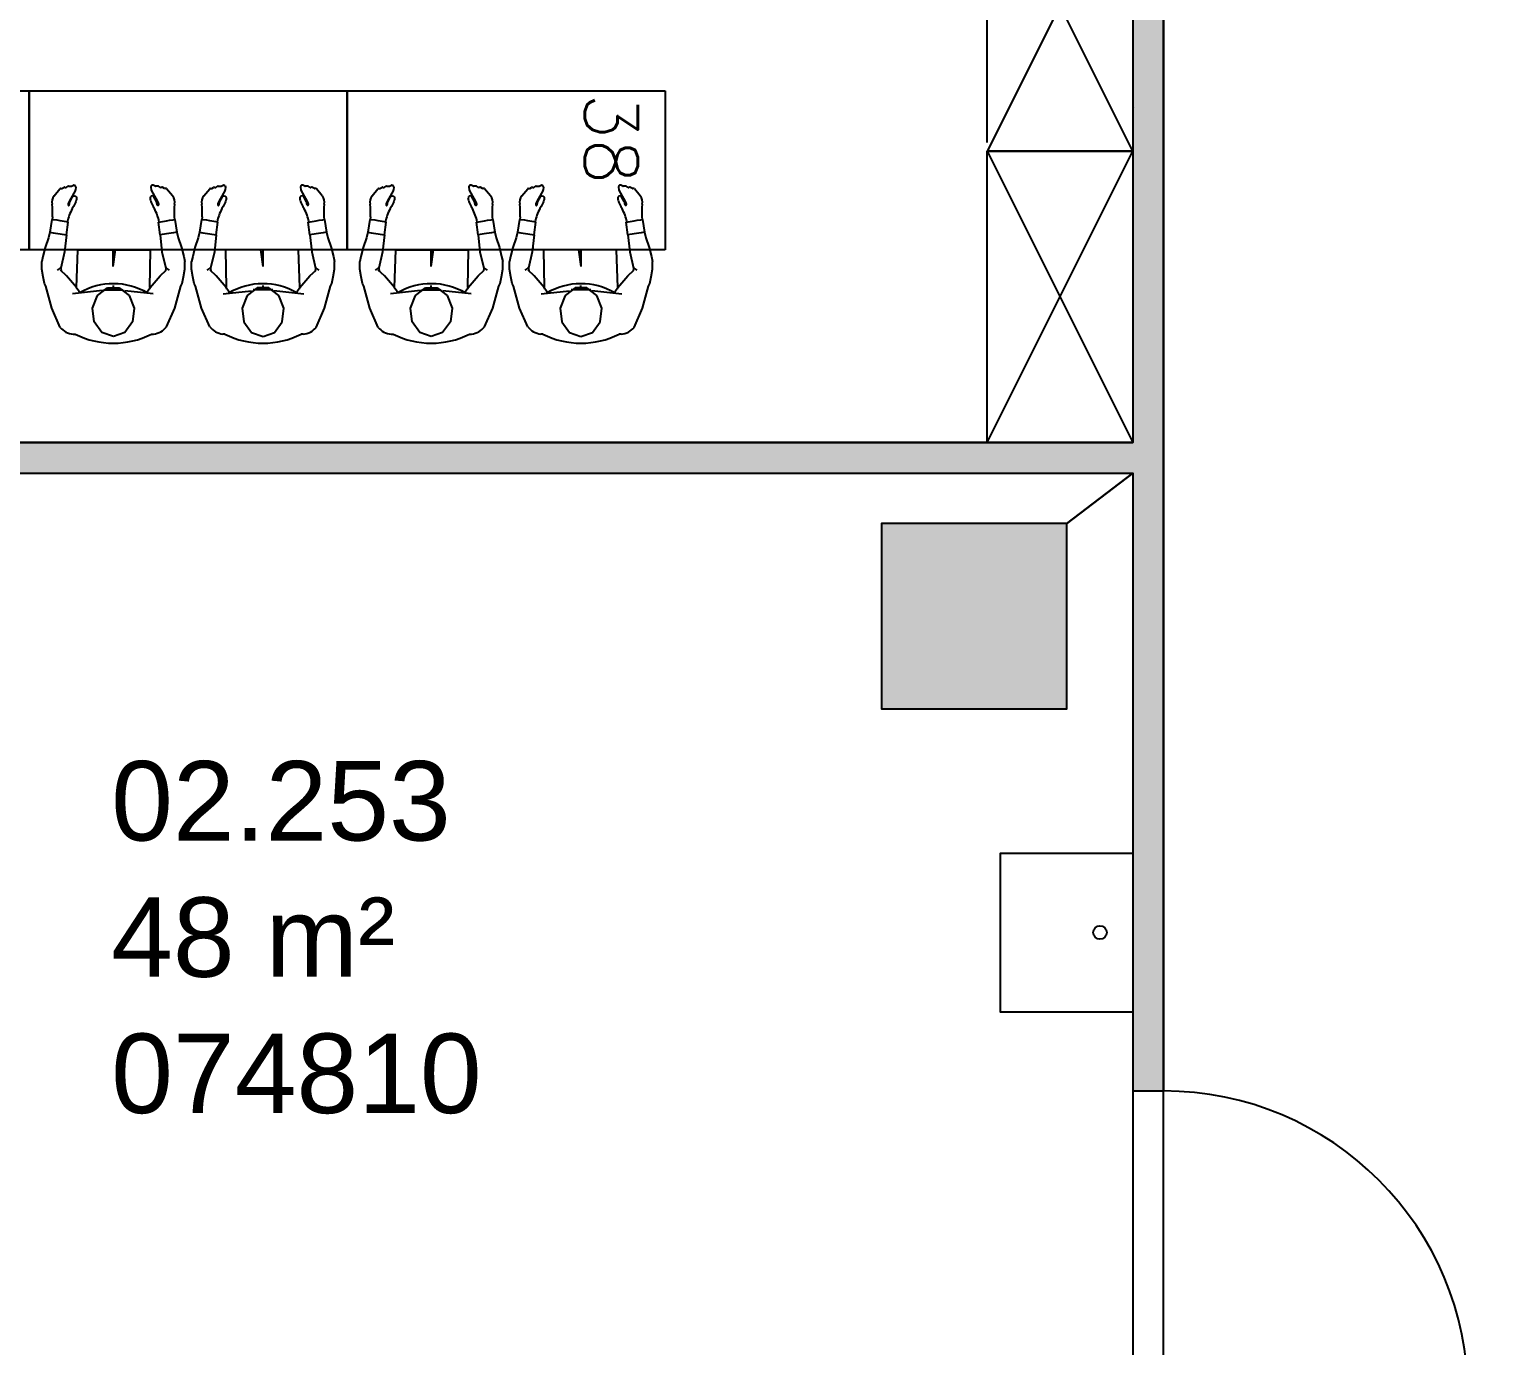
# Model space of a CAD drawing. Header units: metres. Extents: x -1 to 148, y -1 to 108.
# Drawn here: x 38.56 to 44.06, y 91.02 to 95.99 of the extents above; entities that cross this region are included whole.
import ezdxf

# ---------------------------------------------------------------- set-up
doc = ezdxf.new("R2010")
doc.units = ezdxf.units.M
doc.header["$MEASUREMENT"] = 0
doc.layers.get('0').update_dxf_attribs({"linetype": 'CONTINUOUS'})
for name, color, linetype in [('BEMASZUNG', 8, 'CONTINUOUS'), ('Unchanged', 8, 'CONTINUOUS'), ('Unchanged Layer Off', 2, 'CONTINUOUS')]:
    doc.layers.add(name, color=color, linetype=linetype)
doc.styles.add('ARIAL', font='arial.ttf')
doc.styles.get("Standard").update_dxf_attribs({"font": 'romans.shx', "width": 0.7})
doc.dimstyles.new('Meter_Bem', dxfattribs={"dimtxt": 0.35, "dimasz": 0.015, "dimexe": 0, "dimexo": 0.1, "dimgap": 0.05, "dimtad": 1, "dimzin": 0, "dimdsep": 46, "dimtxsty": 'ARIAL', "dimblk1": 'mass1', "dimblk2": 'mass2', "dimsah": 1, "dimcen": 0.125, "dimse1": 1, "dimse2": 1, "dimclrd": 256, "dimclre": 1, "dimclrt": 256, "dimazin": 0, "dimtp": 102033525.0, "dimtm": 1, "dimtfac": 1, "dimtix": 1, "dimtmove": 2, "dimatfit": 3, "dimldrblk": 'mass2', "dimfxl": 1, "dimtolj": 1, "dimtzin": 0, "dimlwd": -1, "dimarcsym": 0})

# ---------------------------------------------------------------- blocks, each defined once
blk = doc.blocks.new('Tuer')
at = {"layer": 'Unchanged'}
blk.add_line((0, 0), (0, 0.82), dxfattribs=at)
blk.add_arc((0, 0), 0.82, 90, 180, dxfattribs=at)
blk = doc.blocks.new('Raumstempel')
at = {"layer": 'Unchanged', "linetype": 'ByBlock', "style": 'ARIAL'}
for tag, p in [('HOERSAALNUMMER', (0, 1.0286)), ('ANZAHL PLAETZE', (0, 0.5143)), ('RAUMNUMMER', (0, 0)), ('FLÄCHE', (0, -0.5143)), ('INSTITUTSNUMMER1', (0, -1.0286)), ('INSTITUTSNUMMER2', (0, -1.5429))]:
    blk.add_attdef(tag, p, '', height=0.3, dxfattribs=at)
blk = doc.blocks.new('Ausgussbecken')
at = {"layer": 'Unchanged'}
blk.add_lwpolyline([(-0.1848, 0), (0.4152, 0), (0.4152, -0.5), (-0.1848, -0.5)], close=True, dxfattribs=at)
at = {"layer": 'Unchanged', "linetype": 'Continuous'}
blk.add_circle((0.1152, -0.1244), 0.0253, dxfattribs=at)
blk = doc.blocks.new('mass1')
at = {"layer": 'Unchanged'}
for p, q in [((0, 25.5), (0, -12.75)), ((-5, -5), (5, 5)), ((-5, 0), (5, 0))]:
    blk.add_line(p, q, dxfattribs=at)
blk = doc.blocks.new('mass2')
at = {"layer": 'Unchanged'}
for p, q in [((0, -25.5), (0, 12.75)), ((5, 5), (-5, -5)), ((5, 0), (-5, 0))]:
    blk.add_line(p, q, dxfattribs=at)
blk = doc.blocks.new('*D29')
at = {"layer": 'BEMASZUNG', "transparency": 16777216}
blk.add_line((0.9549, 107.2546), (147.9128, 107.2546), dxfattribs=at)
at = {"layer": 'BEMASZUNG', "transparency": 16777216, "xscale": 0.015, "yscale": 0.015, "zscale": 0.015, "rotation": 180}
blk.add_blockref('mass1', (0.9399, 107.2546), dxfattribs=at)
at = {"layer": 'BEMASZUNG', "transparency": 16777216, "xscale": 0.015, "yscale": 0.015, "zscale": 0.015}
blk.add_blockref('mass2', (147.9278, 107.2546), dxfattribs=at)
at = {"layer": 'BEMASZUNG', "transparency": 16777216, "insert": (74.4339, 107.4833), "char_height": 0.35, "attachment_point": 5, "style": 'ARIAL'}
blk.add_mtext('\\A1;146.99', dxfattribs=at)

msp = doc.modelspace()

# ---------------------------------------------------------------- hatches: boundary and pattern name
at = {"layer": 'Unchanged'}
h = msp.add_hatch(color=256, dxfattribs=at)
h.dxf.hatch_style = 1
h.paths.add_polyline_path([(42.8359, 97.906), (42.7209, 97.906), (42.7209, 94.4259), (42.1709, 94.4259), (34.4622, 94.4259), (34.4622, 94.3109), (42.7209, 94.3109), (42.7209, 91.9797), (42.8359, 91.9793)])
msp.add_hatch(color=256, dxfattribs=at).paths.add_polyline_path([(41.7718, 94.1208), (41.7718, 93.4208), (42.4718, 93.4208), (42.4718, 94.1208)])

# ---------------------------------------------------------------- linework, layer by layer
for p, q in [((42.7209, 97.906), (42.7209, 94.4259)), ((42.7209, 97.8919), (42.7209, 94.4988)), ((42.8359, 97.906), (42.8359, 91.9793)), ((42.726, 95.6908), (42.726, 95.6908)), ((38.6492, 95.3568), (38.6717, 95.3831)), ((38.6741, 95.3841), (38.6775, 95.3839)), ((38.6792, 95.3843), (38.6859, 95.3887)), ((38.6882, 95.3891), (38.6929, 95.3878)), ((38.6952, 95.3882), (38.7021, 95.3927)), ((38.7036, 95.3932), (38.7138, 95.3931)), ((38.7234, 95.3671), (38.7066, 95.3354)), ((38.7096, 95.3355), (38.7195, 95.3535)), ((38.715, 95.3934), (38.7222, 95.3969)), ((38.7214, 95.355), (38.724, 95.3567)), ((38.7302, 95.3787), (38.7235, 95.3672)), ((38.7239, 95.3972), (38.7274, 95.3966)), ((38.7252, 95.3568), (38.7305, 95.3558)), ((38.7295, 95.3949), (38.7311, 95.3911)), ((38.7305, 95.3558), (38.7327, 95.3533)), ((38.7313, 95.3898), (38.7306, 95.3799)), ((38.7327, 95.3533), (38.7343, 95.3511)), ((39.0132, 95.3533), (39.0116, 95.3511)), ((39.0155, 95.3558), (39.0132, 95.3533)), ((39.0146, 95.3898), (39.0153, 95.3799)), ((39.0164, 95.3949), (39.0148, 95.3911)), ((39.0207, 95.3568), (39.0155, 95.3558)), ((39.0157, 95.3787), (39.0224, 95.3672)), ((39.022, 95.3972), (39.0185, 95.3966)), ((39.0245, 95.355), (39.0219, 95.3567)), ((39.0225, 95.3671), (39.0393, 95.3354)), ((39.0309, 95.3934), (39.0238, 95.3969)), ((39.0363, 95.3355), (39.0264, 95.3535)), ((39.0423, 95.3932), (39.0322, 95.3931)), ((39.0507, 95.3882), (39.0439, 95.3927)), ((39.0577, 95.3891), (39.053, 95.3878)), ((39.0667, 95.3843), (39.06, 95.3887)), ((39.0719, 95.3841), (39.0685, 95.3839)), ((39.0968, 95.3568), (39.0742, 95.3831)), ((39.2141, 95.3568), (39.2367, 95.3831)), ((39.239, 95.3841), (39.2424, 95.3839)), ((39.2442, 95.3843), (39.2509, 95.3887)), ((39.2532, 95.3891), (39.2579, 95.3878)), ((39.2602, 95.3882), (39.267, 95.3927)), ((39.2686, 95.3932), (39.2787, 95.3931)), ((39.2884, 95.3671), (39.2716, 95.3354)), ((39.2746, 95.3355), (39.2845, 95.3535)), ((39.28, 95.3934), (39.2871, 95.3969)), ((39.2864, 95.355), (39.289, 95.3567)), ((39.2952, 95.3787), (39.2885, 95.3672)), ((39.2888, 95.3972), (39.2923, 95.3966)), ((39.2902, 95.3568), (39.2954, 95.3558)), ((39.2945, 95.3949), (39.2961, 95.3911)), ((39.2954, 95.3558), (39.2977, 95.3533)), ((39.2963, 95.3898), (39.2956, 95.3799)), ((39.2977, 95.3533), (39.2993, 95.3511)), ((39.5781, 95.3533), (39.5766, 95.3511)), ((39.5804, 95.3558), (39.5781, 95.3533)), ((39.5795, 95.3898), (39.5803, 95.3799)), ((39.5814, 95.3949), (39.5798, 95.3911)), ((39.5857, 95.3568), (39.5804, 95.3558)), ((39.5806, 95.3787), (39.5874, 95.3672)), ((39.587, 95.3972), (39.5835, 95.3966)), ((39.5895, 95.355), (39.5869, 95.3567)), ((39.5874, 95.3671), (39.6043, 95.3354)), ((39.5959, 95.3934), (39.5887, 95.3969)), ((39.6013, 95.3355), (39.5913, 95.3535)), ((39.6073, 95.3932), (39.5971, 95.3931)), ((39.6157, 95.3882), (39.6088, 95.3927)), ((39.6227, 95.3891), (39.6179, 95.3878)), ((39.6317, 95.3843), (39.625, 95.3887)), ((39.6368, 95.3841), (39.6334, 95.3839)), ((39.6617, 95.3568), (39.6392, 95.3831)), ((39.8492, 95.3568), (39.8717, 95.3831)), ((39.8741, 95.3841), (39.8775, 95.3839)), ((39.8792, 95.3843), (39.8859, 95.3887)), ((39.8882, 95.3891), (39.8929, 95.3878)), ((39.8952, 95.3882), (39.9021, 95.3927)), ((39.9036, 95.3932), (39.9138, 95.3931)), ((39.9234, 95.3671), (39.9066, 95.3354)), ((39.9096, 95.3355), (39.9195, 95.3535)), ((39.915, 95.3934), (39.9222, 95.3969)), ((39.9214, 95.355), (39.924, 95.3567)), ((39.9302, 95.3787), (39.9235, 95.3672)), ((39.9239, 95.3972), (39.9274, 95.3966)), ((39.9252, 95.3568), (39.9305, 95.3558)), ((39.9295, 95.3949), (39.9311, 95.3911)), ((39.9305, 95.3558), (39.9327, 95.3533)), ((39.9313, 95.3898), (39.9306, 95.3799)), ((39.9327, 95.3533), (39.9343, 95.3511)), ((40.2132, 95.3533), (40.2116, 95.3511)), ((40.2155, 95.3558), (40.2132, 95.3533)), ((40.2146, 95.3898), (40.2153, 95.3799)), ((40.2164, 95.3949), (40.2148, 95.3911)), ((40.2207, 95.3568), (40.2155, 95.3558)), ((40.2157, 95.3787), (40.2224, 95.3672)), ((40.222, 95.3972), (40.2185, 95.3966)), ((40.2245, 95.355), (40.2219, 95.3567)), ((40.2225, 95.3671), (40.2393, 95.3354)), ((40.2309, 95.3934), (40.2238, 95.3969)), ((40.2363, 95.3355), (40.2264, 95.3535)), ((40.2423, 95.3932), (40.2322, 95.3931)), ((40.2507, 95.3882), (40.2439, 95.3927)), ((40.2577, 95.3891), (40.253, 95.3878)), ((40.2667, 95.3843), (40.26, 95.3887)), ((40.2719, 95.3841), (40.2685, 95.3839)), ((40.2968, 95.3568), (40.2742, 95.3831)), ((40.4141, 95.3568), (40.4367, 95.3831)), ((40.439, 95.3841), (40.4424, 95.3839)), ((40.4442, 95.3843), (40.4509, 95.3887)), ((40.4532, 95.3891), (40.4579, 95.3878)), ((40.4602, 95.3882), (40.467, 95.3927)), ((40.4686, 95.3932), (40.4787, 95.3931)), ((40.4884, 95.3671), (40.4716, 95.3354)), ((40.4746, 95.3355), (40.4845, 95.3535)), ((40.48, 95.3934), (40.4871, 95.3969)), ((40.4864, 95.355), (40.489, 95.3567)), ((40.4952, 95.3787), (40.4885, 95.3672)), ((40.4888, 95.3972), (40.4923, 95.3966)), ((40.4902, 95.3568), (40.4954, 95.3558)), ((40.4945, 95.3949), (40.4961, 95.3911)), ((40.4954, 95.3558), (40.4977, 95.3533)), ((40.4963, 95.3898), (40.4956, 95.3799)), ((40.4977, 95.3533), (40.4993, 95.3511)), ((40.7781, 95.3533), (40.7766, 95.3511)), ((40.7804, 95.3558), (40.7781, 95.3533)), ((40.7795, 95.3898), (40.7803, 95.3799)), ((40.7814, 95.3949), (40.7798, 95.3911)), ((40.7857, 95.3568), (40.7804, 95.3558)), ((40.7806, 95.3787), (40.7874, 95.3672)), ((40.787, 95.3972), (40.7835, 95.3966)), ((40.7895, 95.355), (40.7869, 95.3567)), ((40.7874, 95.3671), (40.8043, 95.3354)), ((40.7959, 95.3934), (40.7887, 95.3969)), ((40.8013, 95.3355), (40.7913, 95.3535)), ((40.8073, 95.3932), (40.7971, 95.3931)), ((40.8157, 95.3882), (40.8088, 95.3927)), ((40.8227, 95.3891), (40.8179, 95.3878)), ((40.8317, 95.3843), (40.825, 95.3887)), ((40.8368, 95.3841), (40.8334, 95.3839)), ((40.8617, 95.3568), (40.8392, 95.3831)), ((38.7026, 95.3256), (38.7022, 95.3231)), ((38.7065, 95.3352), (38.7028, 95.3262)), ((38.7033, 95.3204), (38.7042, 95.3197)), ((38.7042, 95.3197), (38.705, 95.3202)), ((38.7062, 95.3219), (38.7094, 95.3349)), ((38.7223, 95.3161), (38.7179, 95.3088)), ((38.7275, 95.3271), (38.7223, 95.3161)), ((38.7301, 95.3322), (38.7275, 95.3271)), ((38.7316, 95.3354), (38.7301, 95.3322)), ((38.7331, 95.3407), (38.7316, 95.3354)), ((38.7338, 95.3433), (38.7331, 95.3407)), ((38.7343, 95.3466), (38.7338, 95.3433)), ((38.7343, 95.3511), (38.7345, 95.3496)), ((38.7345, 95.3496), (38.7343, 95.3466)), ((39.0116, 95.3511), (39.0114, 95.3496)), ((39.0114, 95.3496), (39.0116, 95.3466)), ((39.0116, 95.3466), (39.0122, 95.3433)), ((39.0122, 95.3433), (39.0128, 95.3407)), ((39.0128, 95.3407), (39.0144, 95.3354)), ((39.0144, 95.3354), (39.0158, 95.3322)), ((39.0158, 95.3322), (39.0184, 95.3271)), ((39.0184, 95.3271), (39.0237, 95.3161)), ((39.0237, 95.3161), (39.028, 95.3088)), ((39.0398, 95.3219), (39.0365, 95.3349)), ((39.0394, 95.3352), (39.0431, 95.3262)), ((39.0417, 95.3197), (39.041, 95.3202)), ((39.0426, 95.3204), (39.0417, 95.3197)), ((39.0433, 95.3256), (39.0437, 95.3231)), ((39.2676, 95.3256), (39.2672, 95.3231)), ((39.2715, 95.3352), (39.2678, 95.3262)), ((39.2683, 95.3204), (39.2691, 95.3197)), ((39.2691, 95.3197), (39.2699, 95.3202)), ((39.2711, 95.3219), (39.2744, 95.3349)), ((39.2872, 95.3161), (39.2829, 95.3088)), ((39.2925, 95.3271), (39.2872, 95.3161)), ((39.2951, 95.3322), (39.2925, 95.3271)), ((39.2965, 95.3354), (39.2951, 95.3322)), ((39.298, 95.3407), (39.2965, 95.3354)), ((39.2987, 95.3433), (39.298, 95.3407)), ((39.2992, 95.3466), (39.2987, 95.3433)), ((39.2995, 95.3496), (39.2992, 95.3466)), ((39.2993, 95.3511), (39.2995, 95.3496)), ((39.5766, 95.3511), (39.5764, 95.3496)), ((39.5764, 95.3496), (39.5766, 95.3466)), ((39.5766, 95.3466), (39.5771, 95.3433)), ((39.5771, 95.3433), (39.5778, 95.3407)), ((39.5778, 95.3407), (39.5793, 95.3354)), ((39.5793, 95.3354), (39.5808, 95.3322)), ((39.5808, 95.3322), (39.5833, 95.3271)), ((39.5833, 95.3271), (39.5886, 95.3161)), ((39.5886, 95.3161), (39.593, 95.3088)), ((39.6047, 95.3219), (39.6015, 95.3349)), ((39.6044, 95.3352), (39.6081, 95.3262)), ((39.6067, 95.3197), (39.6059, 95.3202)), ((39.6076, 95.3204), (39.6067, 95.3197)), ((39.6083, 95.3256), (39.6087, 95.3231)), ((39.9026, 95.3256), (39.9022, 95.3231)), ((39.9065, 95.3352), (39.9028, 95.3262)), ((39.9033, 95.3204), (39.9042, 95.3197)), ((39.9042, 95.3197), (39.905, 95.3202)), ((39.9062, 95.3219), (39.9094, 95.3349)), ((39.9223, 95.3161), (39.9179, 95.3088)), ((39.9275, 95.3271), (39.9223, 95.3161)), ((39.9301, 95.3322), (39.9275, 95.3271)), ((39.9316, 95.3354), (39.9301, 95.3322)), ((39.9331, 95.3407), (39.9316, 95.3354)), ((39.9338, 95.3433), (39.9331, 95.3407)), ((39.9343, 95.3466), (39.9338, 95.3433)), ((39.9343, 95.3511), (39.9345, 95.3496)), ((39.9345, 95.3496), (39.9343, 95.3466)), ((40.2116, 95.3511), (40.2114, 95.3496)), ((40.2114, 95.3496), (40.2116, 95.3466)), ((40.2116, 95.3466), (40.2122, 95.3433)), ((40.2122, 95.3433), (40.2128, 95.3407)), ((40.2128, 95.3407), (40.2144, 95.3354)), ((40.2144, 95.3354), (40.2158, 95.3322)), ((40.2158, 95.3322), (40.2184, 95.3271)), ((40.2184, 95.3271), (40.2237, 95.3161)), ((40.2237, 95.3161), (40.228, 95.3088)), ((40.2398, 95.3219), (40.2365, 95.3349)), ((40.2394, 95.3352), (40.2431, 95.3262)), ((40.2417, 95.3197), (40.241, 95.3202)), ((40.2426, 95.3204), (40.2417, 95.3197)), ((40.2433, 95.3256), (40.2437, 95.3231)), ((40.4676, 95.3256), (40.4672, 95.3231)), ((40.4715, 95.3352), (40.4678, 95.3262)), ((40.4683, 95.3204), (40.4691, 95.3197)), ((40.4691, 95.3197), (40.4699, 95.3202)), ((40.4711, 95.3219), (40.4744, 95.3349)), ((40.4872, 95.3161), (40.4829, 95.3088)), ((40.4925, 95.3271), (40.4872, 95.3161)), ((40.4951, 95.3322), (40.4925, 95.3271)), ((40.4965, 95.3354), (40.4951, 95.3322)), ((40.498, 95.3407), (40.4965, 95.3354)), ((40.4987, 95.3433), (40.498, 95.3407)), ((40.4992, 95.3466), (40.4987, 95.3433)), ((40.4995, 95.3496), (40.4992, 95.3466)), ((40.4993, 95.3511), (40.4995, 95.3496)), ((40.7766, 95.3511), (40.7764, 95.3496)), ((40.7764, 95.3496), (40.7766, 95.3466)), ((40.7766, 95.3466), (40.7771, 95.3433)), ((40.7771, 95.3433), (40.7778, 95.3407)), ((40.7778, 95.3407), (40.7793, 95.3354)), ((40.7793, 95.3354), (40.7808, 95.3322)), ((40.7808, 95.3322), (40.7833, 95.3271)), ((40.7833, 95.3271), (40.7886, 95.3161)), ((40.7886, 95.3161), (40.793, 95.3088)), ((40.8047, 95.3219), (40.8015, 95.3349)), ((40.8044, 95.3352), (40.8081, 95.3262)), ((40.8067, 95.3197), (40.8059, 95.3202)), ((40.8076, 95.3204), (40.8067, 95.3197)), ((40.8083, 95.3256), (40.8087, 95.3231)), ((38.6408, 95.2673), (38.6332, 95.2202)), ((38.6474, 95.2662), (38.6408, 95.2673)), ((38.643, 95.2772), (38.6426, 95.267)), ((38.643, 95.2772), (38.6426, 95.267)), ((38.6605, 95.2644), (38.6474, 95.2662)), ((38.6722, 95.2626), (38.6605, 95.2644)), ((38.6945, 95.2588), (38.6722, 95.2626)), ((38.7025, 95.2575), (38.6945, 95.2588)), ((38.6959, 95.2093), (38.7025, 95.2575)), ((39.0435, 95.2575), (39.0515, 95.2588)), ((39.05, 95.2093), (39.0435, 95.2575)), ((39.0515, 95.2588), (39.0737, 95.2626)), ((39.0737, 95.2626), (39.0854, 95.2644)), ((39.0854, 95.2644), (39.0985, 95.2662)), ((39.0985, 95.2662), (39.1052, 95.2673)), ((39.1029, 95.2772), (39.1033, 95.267)), ((39.1029, 95.2772), (39.1033, 95.267)), ((39.1052, 95.2673), (39.1127, 95.2202)), ((39.2057, 95.2673), (39.1982, 95.2202)), ((39.2124, 95.2662), (39.2057, 95.2673)), ((39.208, 95.2772), (39.2075, 95.267)), ((39.208, 95.2772), (39.2075, 95.267)), ((39.2255, 95.2644), (39.2124, 95.2662)), ((39.2371, 95.2626), (39.2255, 95.2644)), ((39.2594, 95.2588), (39.2371, 95.2626)), ((39.2674, 95.2575), (39.2594, 95.2588)), ((39.2609, 95.2093), (39.2674, 95.2575)), ((39.6084, 95.2575), (39.6164, 95.2588)), ((39.6149, 95.2093), (39.6084, 95.2575)), ((39.6164, 95.2588), (39.6387, 95.2626)), ((39.6387, 95.2626), (39.6504, 95.2644)), ((39.6504, 95.2644), (39.6635, 95.2662)), ((39.6635, 95.2662), (39.6701, 95.2673)), ((39.6679, 95.2772), (39.6683, 95.267)), ((39.6679, 95.2772), (39.6683, 95.267)), ((39.6701, 95.2673), (39.6776, 95.2202)), ((39.8408, 95.2673), (39.8332, 95.2202)), ((39.8474, 95.2662), (39.8408, 95.2673)), ((39.843, 95.2772), (39.8426, 95.267)), ((39.843, 95.2772), (39.8426, 95.267)), ((39.8605, 95.2644), (39.8474, 95.2662)), ((39.8722, 95.2626), (39.8605, 95.2644)), ((39.8945, 95.2588), (39.8722, 95.2626)), ((39.9025, 95.2575), (39.8945, 95.2588)), ((39.8959, 95.2093), (39.9025, 95.2575)), ((40.2435, 95.2575), (40.2515, 95.2588)), ((40.25, 95.2093), (40.2435, 95.2575)), ((40.2515, 95.2588), (40.2737, 95.2626)), ((40.2737, 95.2626), (40.2854, 95.2644)), ((40.2854, 95.2644), (40.2985, 95.2662)), ((40.2985, 95.2662), (40.3052, 95.2673)), ((40.3029, 95.2772), (40.3033, 95.267)), ((40.3029, 95.2772), (40.3033, 95.267)), ((40.3052, 95.2673), (40.3127, 95.2202)), ((40.4057, 95.2673), (40.3982, 95.2202)), ((40.4124, 95.2662), (40.4057, 95.2673)), ((40.408, 95.2772), (40.4075, 95.267)), ((40.408, 95.2772), (40.4075, 95.267)), ((40.4255, 95.2644), (40.4124, 95.2662)), ((40.4371, 95.2626), (40.4255, 95.2644)), ((40.4594, 95.2588), (40.4371, 95.2626)), ((40.4674, 95.2575), (40.4594, 95.2588)), ((40.4609, 95.2093), (40.4674, 95.2575)), ((40.8084, 95.2575), (40.8164, 95.2588)), ((40.8149, 95.2093), (40.8084, 95.2575)), ((40.8164, 95.2588), (40.8387, 95.2626)), ((40.8387, 95.2626), (40.8504, 95.2644)), ((40.8504, 95.2644), (40.8635, 95.2662)), ((40.8635, 95.2662), (40.8701, 95.2673)), ((40.8679, 95.2772), (40.8683, 95.267)), ((40.8679, 95.2772), (40.8683, 95.267)), ((40.8701, 95.2673), (40.8776, 95.2202)), ((38.6284, 95.1977), (38.6159, 95.1613)), ((38.6332, 95.2202), (38.6284, 95.1977)), ((38.6336, 95.2217), (38.6332, 95.2202)), ((38.6332, 95.2202), (38.6454, 95.2175)), ((38.6454, 95.2175), (38.6728, 95.2132)), ((38.6728, 95.2132), (38.6959, 95.2093)), ((38.6959, 95.2093), (38.6893, 95.1454)), ((39.0731, 95.2132), (39.05, 95.2093)), ((39.05, 95.2093), (39.0566, 95.1454)), ((39.1005, 95.2175), (39.0731, 95.2132)), ((39.1127, 95.2202), (39.1005, 95.2175)), ((39.1123, 95.2217), (39.1127, 95.2202)), ((39.1127, 95.2202), (39.1175, 95.1977)), ((39.1175, 95.1977), (39.13, 95.1613)), ((39.1934, 95.1977), (39.1808, 95.1613)), ((39.1982, 95.2202), (39.1934, 95.1977)), ((39.1986, 95.2217), (39.1982, 95.2202)), ((39.1982, 95.2202), (39.2103, 95.2175)), ((39.2103, 95.2175), (39.2377, 95.2132)), ((39.2377, 95.2132), (39.2609, 95.2093)), ((39.2609, 95.2093), (39.2542, 95.1454)), ((39.6381, 95.2132), (39.6149, 95.2093)), ((39.6149, 95.2093), (39.6216, 95.1454)), ((39.6655, 95.2175), (39.6381, 95.2132)), ((39.6776, 95.2202), (39.6655, 95.2175)), ((39.6773, 95.2217), (39.6776, 95.2202)), ((39.6776, 95.2202), (39.6825, 95.1977)), ((39.6825, 95.1977), (39.695, 95.1613)), ((39.8284, 95.1977), (39.8159, 95.1613)), ((39.8332, 95.2202), (39.8284, 95.1977)), ((39.8336, 95.2217), (39.8332, 95.2202)), ((39.8332, 95.2202), (39.8454, 95.2175)), ((39.8454, 95.2175), (39.8728, 95.2132)), ((39.8728, 95.2132), (39.8959, 95.2093)), ((39.8959, 95.2093), (39.8893, 95.1454)), ((40.2731, 95.2132), (40.25, 95.2093)), ((40.25, 95.2093), (40.2566, 95.1454)), ((40.3005, 95.2175), (40.2731, 95.2132)), ((40.3127, 95.2202), (40.3005, 95.2175)), ((40.3123, 95.2217), (40.3127, 95.2202)), ((40.3127, 95.2202), (40.3175, 95.1977)), ((40.3175, 95.1977), (40.33, 95.1613)), ((40.3934, 95.1977), (40.3808, 95.1613)), ((40.3982, 95.2202), (40.3934, 95.1977)), ((40.3986, 95.2217), (40.3982, 95.2202)), ((40.3982, 95.2202), (40.4103, 95.2175)), ((40.4103, 95.2175), (40.4377, 95.2132)), ((40.4377, 95.2132), (40.4609, 95.2093)), ((40.4609, 95.2093), (40.4542, 95.1454)), ((40.8381, 95.2132), (40.8149, 95.2093)), ((40.8149, 95.2093), (40.8216, 95.1454)), ((40.8655, 95.2175), (40.8381, 95.2132)), ((40.8776, 95.2202), (40.8655, 95.2175)), ((40.8773, 95.2217), (40.8776, 95.2202)), ((40.8776, 95.2202), (40.8825, 95.1977)), ((40.8825, 95.1977), (40.895, 95.1613)), ((38.6159, 95.1613), (38.6075, 95.1281)), ((38.6893, 95.1454), (38.6745, 95.0836)), ((38.7346, 95.0108), (38.7396, 95.1526)), ((38.7396, 95.1526), (39.0138, 95.1526)), ((38.8726, 95.0907), (38.872, 95.1526)), ((38.8721, 95.0907), (38.8813, 95.1526)), ((39.0113, 95.0108), (39.0138, 95.1526)), ((39.0543, 95.1561), (39.0542, 95.1549)), ((39.0544, 95.1572), (39.0543, 95.1561)), ((39.0545, 95.1584), (39.0544, 95.1572)), ((39.0548, 95.1595), (39.0545, 95.1584)), ((39.0551, 95.1606), (39.0548, 95.1595)), ((39.0566, 95.1454), (39.0714, 95.0836)), ((39.13, 95.1613), (39.1385, 95.1281)), ((39.1808, 95.1613), (39.1724, 95.1281)), ((39.2542, 95.1454), (39.2395, 95.0836)), ((39.2558, 95.1606), (39.2561, 95.1595)), ((39.2561, 95.1595), (39.2564, 95.1584)), ((39.2564, 95.1584), (39.2565, 95.1572)), ((39.2565, 95.1572), (39.2566, 95.1561)), ((39.2566, 95.1561), (39.2567, 95.1549)), ((39.2996, 95.0108), (39.2971, 95.1526)), ((39.5713, 95.1526), (39.2971, 95.1526)), ((39.4388, 95.0907), (39.4296, 95.1526)), ((39.4383, 95.0907), (39.4389, 95.1526)), ((39.5763, 95.0108), (39.5713, 95.1526)), ((39.6216, 95.1454), (39.6364, 95.0836)), ((39.695, 95.1613), (39.7034, 95.1281)), ((39.8159, 95.1613), (39.8075, 95.1281)), ((39.8893, 95.1454), (39.8745, 95.0836)), ((39.9346, 95.0108), (39.9396, 95.1526)), ((39.9396, 95.1526), (40.2138, 95.1526)), ((40.0726, 95.0907), (40.072, 95.1526)), ((40.0721, 95.0907), (40.0813, 95.1526)), ((40.2113, 95.0108), (40.2138, 95.1526)), ((40.2543, 95.1561), (40.2542, 95.1549)), ((40.2544, 95.1572), (40.2543, 95.1561)), ((40.2545, 95.1584), (40.2544, 95.1572)), ((40.2548, 95.1595), (40.2545, 95.1584)), ((40.2551, 95.1606), (40.2548, 95.1595)), ((40.2566, 95.1454), (40.2714, 95.0836)), ((40.33, 95.1613), (40.3385, 95.1281)), ((40.3808, 95.1613), (40.3724, 95.1281)), ((40.4542, 95.1454), (40.4395, 95.0836)), ((40.4558, 95.1606), (40.4561, 95.1595)), ((40.4561, 95.1595), (40.4564, 95.1584)), ((40.4564, 95.1584), (40.4565, 95.1572)), ((40.4565, 95.1572), (40.4566, 95.1561)), ((40.4566, 95.1561), (40.4567, 95.1549)), ((40.4996, 95.0108), (40.4971, 95.1526)), ((40.7713, 95.1526), (40.4971, 95.1526)), ((40.6388, 95.0907), (40.6296, 95.1526)), ((40.6383, 95.0907), (40.6389, 95.1526)), ((40.7763, 95.0108), (40.7713, 95.1526)), ((40.8216, 95.1454), (40.8364, 95.0836)), ((40.895, 95.1613), (40.9034, 95.1281)), ((38.6075, 95.1281), (38.6033, 95.1093)), ((38.6033, 95.0803), (38.6033, 95.1093)), ((38.6083, 95.0512), (38.6033, 95.0803)), ((38.6965, 95.0548), (38.673, 95.0766)), ((38.6745, 95.0836), (38.6765, 95.0734)), ((39.0494, 95.0548), (39.0729, 95.0766)), ((39.0714, 95.0836), (39.0694, 95.0734)), ((39.1376, 95.0512), (39.1426, 95.0803)), ((39.1385, 95.1281), (39.1426, 95.1093)), ((39.1426, 95.0803), (39.1426, 95.1093)), ((39.1682, 95.0803), (39.1683, 95.1093)), ((39.1733, 95.0512), (39.1682, 95.0803)), ((39.1724, 95.1281), (39.1683, 95.1093)), ((39.2615, 95.0548), (39.238, 95.0766)), ((39.2395, 95.0836), (39.2415, 95.0734)), ((39.6143, 95.0548), (39.6379, 95.0766)), ((39.6364, 95.0836), (39.6344, 95.0734)), ((39.7025, 95.0512), (39.7076, 95.0803)), ((39.7034, 95.1281), (39.7076, 95.1093)), ((39.7076, 95.0803), (39.7076, 95.1093)), ((39.8075, 95.1281), (39.8033, 95.1093)), ((39.8033, 95.0803), (39.8033, 95.1093)), ((39.8083, 95.0512), (39.8033, 95.0803)), ((39.8965, 95.0548), (39.873, 95.0766)), ((39.8745, 95.0836), (39.8765, 95.0734)), ((40.2494, 95.0548), (40.2729, 95.0766)), ((40.2714, 95.0836), (40.2694, 95.0734)), ((40.3376, 95.0512), (40.3426, 95.0803)), ((40.3385, 95.1281), (40.3426, 95.1093)), ((40.3426, 95.0803), (40.3426, 95.1093)), ((40.3682, 95.0803), (40.3683, 95.1093)), ((40.3733, 95.0512), (40.3682, 95.0803)), ((40.3724, 95.1281), (40.3683, 95.1093)), ((40.4615, 95.0548), (40.438, 95.0766)), ((40.4395, 95.0836), (40.4415, 95.0734)), ((40.8143, 95.0548), (40.8379, 95.0766)), ((40.8364, 95.0836), (40.8344, 95.0734)), ((40.9025, 95.0512), (40.9076, 95.0803)), ((40.9034, 95.1281), (40.9076, 95.1093)), ((40.9076, 95.0803), (40.9076, 95.1093)), ((38.613, 95.0257), (38.6083, 95.0512)), ((38.6179, 95.0157), (38.613, 95.0257)), ((38.7335, 95.0108), (38.6965, 95.0548)), ((39.0124, 95.0108), (39.0494, 95.0548)), ((39.128, 95.0157), (39.1329, 95.0257)), ((39.1329, 95.0257), (39.1376, 95.0512)), ((39.178, 95.0257), (39.1733, 95.0512)), ((39.1829, 95.0157), (39.178, 95.0257)), ((39.2984, 95.0108), (39.2615, 95.0548)), ((39.5774, 95.0108), (39.6143, 95.0548)), ((39.693, 95.0157), (39.6979, 95.0257)), ((39.6979, 95.0257), (39.7025, 95.0512)), ((39.813, 95.0257), (39.8083, 95.0512)), ((39.8179, 95.0157), (39.813, 95.0257)), ((39.9335, 95.0108), (39.8965, 95.0548)), ((40.2124, 95.0108), (40.2494, 95.0548)), ((40.328, 95.0157), (40.3329, 95.0257)), ((40.3329, 95.0257), (40.3376, 95.0512)), ((40.378, 95.0257), (40.3733, 95.0512)), ((40.3829, 95.0157), (40.378, 95.0257)), ((40.4984, 95.0108), (40.4615, 95.0548)), ((40.7774, 95.0108), (40.8143, 95.0548)), ((40.893, 95.0157), (40.8979, 95.0257)), ((40.8979, 95.0257), (40.9025, 95.0512)), ((38.6412, 94.9334), (38.6179, 95.0157)), ((38.8319, 94.9991), (38.7191, 94.9875)), ((38.7945, 94.9333), (38.813, 94.9812)), ((38.813, 94.9812), (38.8506, 95.0097)), ((38.8359, 95.0026), (38.9101, 95.0026)), ((38.8506, 95.0097), (38.8953, 95.0097)), ((38.873, 95.0026), (38.873, 95.0187)), ((38.8953, 95.0097), (38.9329, 94.9812)), ((39.0231, 94.9875), (38.9159, 94.9982)), ((38.9329, 94.9812), (38.9515, 94.9333)), ((39.1048, 94.9334), (39.128, 95.0157)), ((39.2061, 94.9334), (39.1829, 95.0157)), ((39.2878, 94.9875), (39.395, 94.9982)), ((39.378, 94.9812), (39.3594, 94.9333)), ((39.4156, 95.0097), (39.378, 94.9812)), ((39.475, 95.0026), (39.4008, 95.0026)), ((39.4603, 95.0097), (39.4156, 95.0097)), ((39.4379, 95.0026), (39.4379, 95.0187)), ((39.4979, 94.9812), (39.4603, 95.0097)), ((39.479, 94.9991), (39.5918, 94.9875)), ((39.5164, 94.9333), (39.4979, 94.9812)), ((39.6697, 94.9334), (39.693, 95.0157)), ((39.8412, 94.9334), (39.8179, 95.0157)), ((40.0319, 94.9991), (39.9191, 94.9875)), ((39.9945, 94.9333), (40.013, 94.9812)), ((40.013, 94.9812), (40.0506, 95.0097)), ((40.0359, 95.0026), (40.1101, 95.0026)), ((40.0506, 95.0097), (40.0953, 95.0097)), ((40.073, 95.0026), (40.073, 95.0187)), ((40.0953, 95.0097), (40.1329, 94.9812)), ((40.2231, 94.9875), (40.1159, 94.9982)), ((40.1329, 94.9812), (40.1515, 94.9333)), ((40.3048, 94.9334), (40.328, 95.0157)), ((40.4061, 94.9334), (40.3829, 95.0157)), ((40.4878, 94.9875), (40.595, 94.9982)), ((40.578, 94.9812), (40.5594, 94.9333)), ((40.6156, 95.0097), (40.578, 94.9812)), ((40.675, 95.0026), (40.6008, 95.0026)), ((40.6603, 95.0097), (40.6156, 95.0097)), ((40.6379, 95.0026), (40.6379, 95.0187)), ((40.6979, 94.9812), (40.6603, 95.0097)), ((40.679, 94.9991), (40.7918, 94.9875)), ((40.7164, 94.9333), (40.6979, 94.9812)), ((40.8697, 94.9334), (40.893, 95.0157)), ((38.6722, 94.8602), (38.6412, 94.9334)), ((38.8008, 94.8812), (38.7945, 94.9333)), ((38.9515, 94.9333), (38.9451, 94.8812)), ((39.0738, 94.8622), (39.1048, 94.9334)), ((39.2371, 94.8622), (39.2061, 94.9334)), ((39.3594, 94.9333), (39.3658, 94.8812)), ((39.5101, 94.8812), (39.5164, 94.9333)), ((39.6387, 94.8602), (39.6697, 94.9334)), ((39.8722, 94.8602), (39.8412, 94.9334)), ((40.0008, 94.8812), (39.9945, 94.9333)), ((40.1515, 94.9333), (40.1451, 94.8812)), ((40.2738, 94.8622), (40.3048, 94.9334)), ((40.4371, 94.8622), (40.4061, 94.9334)), ((40.5594, 94.9333), (40.5658, 94.8812)), ((40.7101, 94.8812), (40.7164, 94.9333)), ((40.8387, 94.8602), (40.8697, 94.9334)), ((38.8301, 94.8414), (38.8008, 94.8812)), ((38.9451, 94.8812), (38.9158, 94.8414)), ((39.3658, 94.8812), (39.395, 94.8414)), ((39.4808, 94.8414), (39.5101, 94.8812)), ((40.0301, 94.8414), (40.0008, 94.8812)), ((40.1451, 94.8812), (40.1158, 94.8414)), ((40.5658, 94.8812), (40.595, 94.8414)), ((40.6808, 94.8414), (40.7101, 94.8812)), ((38.721, 94.8346), (38.729, 94.8346)), ((38.873, 94.8265), (38.8301, 94.8414)), ((38.9158, 94.8414), (38.873, 94.8265)), ((39.0169, 94.8346), (39.025, 94.8346)), ((39.2939, 94.8346), (39.2859, 94.8346)), ((39.395, 94.8414), (39.4379, 94.8265)), ((39.4379, 94.8265), (39.4808, 94.8414)), ((39.5899, 94.8346), (39.5819, 94.8346)), ((39.921, 94.8346), (39.929, 94.8346)), ((40.073, 94.8265), (40.0301, 94.8414)), ((40.1158, 94.8414), (40.073, 94.8265)), ((40.2169, 94.8346), (40.225, 94.8346)), ((40.4939, 94.8346), (40.4859, 94.8346)), ((40.595, 94.8414), (40.6379, 94.8265)), ((40.6379, 94.8265), (40.6808, 94.8414)), ((40.7899, 94.8346), (40.7819, 94.8346)), ((34.4622, 94.4259), (42.7209, 94.4259)), ((34.4622, 94.3109), (42.7209, 94.3109)), ((42.7209, 94.3109), (42.7209, 91.9797)), ((42.7209, 91.9797), (42.8359, 91.9793))]:
    msp.add_line(p, q, dxfattribs=at)
at = {"layer": 'Unchanged', "ltscale": 0.2}
for p, q in [((42.1709, 95.5582), (42.1709, 96.6582)), ((42.7209, 96.6259), (42.1709, 95.5259)), ((42.7209, 95.5259), (42.1709, 96.6259)), ((42.7209, 96.6259), (42.7209, 95.5259)), ((37.3554, 95.7526), (38.5554, 95.7526)), ((37.3554, 95.7526), (38.5554, 95.7526)), ((38.5554, 95.7526), (38.5554, 95.1526)), ((38.5554, 95.1526), (38.5554, 95.7526)), ((38.5554, 95.7526), (39.7554, 95.7526)), ((38.5554, 95.1526), (38.5554, 95.7526)), ((38.5554, 95.7526), (39.7554, 95.7526)), ((38.5554, 95.7526), (38.5554, 95.1526)), ((39.7554, 95.7526), (39.7554, 95.1526)), ((39.7554, 95.1526), (39.7554, 95.7526)), ((39.7554, 95.7526), (40.9554, 95.7526)), ((39.7554, 95.1526), (39.7554, 95.7526)), ((39.7554, 95.7526), (40.9554, 95.7526)), ((39.7554, 95.7526), (39.7554, 95.1526)), ((40.9554, 95.7526), (40.9554, 95.1526)), ((40.9554, 95.7526), (40.9554, 95.1526)), ((42.7209, 95.5259), (42.1709, 95.5259)), ((42.1709, 94.4259), (42.1709, 95.5259)), ((42.1709, 95.5259), (42.7209, 95.5259)), ((42.1709, 95.5259), (42.7209, 94.4259)), ((42.1709, 94.4259), (42.7209, 95.5259)), ((42.7209, 95.5259), (42.7209, 94.4259)), ((38.5554, 95.1526), (37.3554, 95.1526)), ((38.5554, 95.1526), (37.3554, 95.1526)), ((39.7554, 95.1526), (38.5554, 95.1526)), ((39.7554, 95.1526), (38.5554, 95.1526)), ((40.9554, 95.1526), (39.7554, 95.1526)), ((40.9554, 95.1526), (39.7554, 95.1526)), ((42.7209, 94.4259), (42.1709, 94.4259))]:
    msp.add_line(p, q, dxfattribs=at)
at = {"layer": 'Unchanged'}
msp.add_lwpolyline([(41.7718, 93.4208), (42.4718, 93.4208), (42.4718, 94.1208), (41.7718, 94.1208)], close=True, dxfattribs=at)
for centre, radius, start, end in [((38.6825, 95.3321), 0.0415, 143.4501, 189.999), ((38.6739, 95.3813), 0.00283, 85.8661, 139.4353), ((38.6777, 95.3867), 0.00283, 265.8661, 303.2828), ((38.6875, 95.3863), 0.00283, 75.0965, 123.2828), ((38.6937, 95.3906), 0.00283, 255.0965, 303.2747), ((38.7036, 95.3903), 0.00283, 89.9348, 123.2747), ((38.7138, 95.396), 0.00283, 269.9348, 295.913), ((38.7221, 95.3523), 0.00283, 104.0424, 153.5306), ((38.7234, 95.3944), 0.00283, 80.3241, 115.913), ((38.7259, 95.3657), 0.00283, 149.5422, 152.0077), ((38.7247, 95.354), 0.00283, 79.4744, 104.0424), ((38.7269, 95.3938), 0.00283, 23.0843, 80.3241), ((38.7278, 95.3801), 0.00283, 329.5422, 355.8427), ((38.7285, 95.39), 0.00283, 355.8427, 23.0843), ((39.0174, 95.39), 0.00283, 156.9157, 184.1573), ((39.0181, 95.3801), 0.00283, 184.1573, 210.4578), ((39.019, 95.3938), 0.00283, 99.6759, 156.9157), ((39.0212, 95.354), 0.00283, 75.9576, 100.5256), ((39.0225, 95.3944), 0.00283, 64.087, 99.6759), ((39.02, 95.3657), 0.00283, 27.9923, 30.4578), ((39.0238, 95.3523), 0.00283, 26.4694, 75.9576), ((39.0322, 95.396), 0.00283, 244.087, 270.0652), ((39.0423, 95.3903), 0.00283, 56.7253, 90.0652), ((39.0523, 95.3906), 0.00283, 236.7253, 284.9035), ((39.0585, 95.3863), 0.00283, 56.7172, 104.9035), ((39.0683, 95.3867), 0.00283, 236.7172, 274.1339), ((39.0721, 95.3813), 0.00283, 40.5647, 94.1339), ((39.0635, 95.3321), 0.0415, 350.001, 36.5499), ((39.2474, 95.3321), 0.0415, 143.4501, 189.999), ((39.2388, 95.3813), 0.00283, 85.8661, 139.4353), ((39.2426, 95.3867), 0.00283, 265.8661, 303.2828), ((39.2524, 95.3863), 0.00283, 75.0965, 123.2828), ((39.2586, 95.3906), 0.00283, 255.0965, 303.2747), ((39.2686, 95.3903), 0.00283, 89.9348, 123.2747), ((39.2787, 95.396), 0.00283, 269.9348, 295.913), ((39.287, 95.3523), 0.00283, 104.0424, 153.5306), ((39.2884, 95.3944), 0.00283, 80.3241, 115.913), ((39.2909, 95.3657), 0.00283, 149.5422, 152.0077), ((39.2897, 95.354), 0.00283, 79.4744, 104.0424), ((39.2919, 95.3938), 0.00283, 23.0843, 80.3241), ((39.2928, 95.3801), 0.00283, 329.5422, 355.8427), ((39.2935, 95.39), 0.00283, 355.8427, 23.0843), ((39.5824, 95.39), 0.00283, 156.9157, 184.1573), ((39.5831, 95.3801), 0.00283, 184.1573, 210.4578), ((39.584, 95.3938), 0.00283, 99.6759, 156.9157), ((39.5862, 95.354), 0.00283, 75.9576, 100.5256), ((39.5875, 95.3944), 0.00283, 64.087, 99.6759), ((39.5849, 95.3657), 0.00283, 27.9923, 30.4578), ((39.5888, 95.3523), 0.00283, 26.4694, 75.9576), ((39.5971, 95.396), 0.00283, 244.087, 270.0652), ((39.6073, 95.3903), 0.00283, 56.7253, 90.0652), ((39.6172, 95.3906), 0.00283, 236.7253, 284.9035), ((39.6234, 95.3863), 0.00283, 56.7172, 104.9035), ((39.6332, 95.3867), 0.00283, 236.7172, 274.1339), ((39.637, 95.3813), 0.00283, 40.5647, 94.1339), ((39.6284, 95.3321), 0.0415, 350.001, 36.5499), ((39.8825, 95.3321), 0.0415, 143.4501, 189.999), ((39.8739, 95.3813), 0.00283, 85.8661, 139.4353), ((39.8777, 95.3867), 0.00283, 265.8661, 303.2828), ((39.8875, 95.3863), 0.00283, 75.0965, 123.2828), ((39.8937, 95.3906), 0.00283, 255.0965, 303.2747), ((39.9036, 95.3903), 0.00283, 89.9348, 123.2747), ((39.9138, 95.396), 0.00283, 269.9348, 295.913), ((39.9221, 95.3523), 0.00283, 104.0424, 153.5306), ((39.9234, 95.3944), 0.00283, 80.3241, 115.913), ((39.9259, 95.3657), 0.00283, 149.5422, 152.0077), ((39.9247, 95.354), 0.00283, 79.4744, 104.0424), ((39.9269, 95.3938), 0.00283, 23.0843, 80.3241), ((39.9278, 95.3801), 0.00283, 329.5422, 355.8427), ((39.9285, 95.39), 0.00283, 355.8427, 23.0843), ((40.2174, 95.39), 0.00283, 156.9157, 184.1573), ((40.2181, 95.3801), 0.00283, 184.1573, 210.4578), ((40.219, 95.3938), 0.00283, 99.6759, 156.9157), ((40.2212, 95.354), 0.00283, 75.9576, 100.5256), ((40.2225, 95.3944), 0.00283, 64.087, 99.6759), ((40.22, 95.3657), 0.00283, 27.9923, 30.4578), ((40.2238, 95.3523), 0.00283, 26.4694, 75.9576), ((40.2322, 95.396), 0.00283, 244.087, 270.0652), ((40.2423, 95.3903), 0.00283, 56.7253, 90.0652), ((40.2523, 95.3906), 0.00283, 236.7253, 284.9035), ((40.2585, 95.3863), 0.00283, 56.7172, 104.9035), ((40.2683, 95.3867), 0.00283, 236.7172, 274.1339), ((40.2721, 95.3813), 0.00283, 40.5647, 94.1339), ((40.2635, 95.3321), 0.0415, 350.001, 36.5499), ((40.4474, 95.3321), 0.0415, 143.4501, 189.999), ((40.4388, 95.3813), 0.00283, 85.8661, 139.4353), ((40.4426, 95.3867), 0.00283, 265.8661, 303.2828), ((40.4524, 95.3863), 0.00283, 75.0965, 123.2828), ((40.4586, 95.3906), 0.00283, 255.0965, 303.2747), ((40.4686, 95.3903), 0.00283, 89.9348, 123.2747), ((40.4787, 95.396), 0.00283, 269.9348, 295.913), ((40.487, 95.3523), 0.00283, 104.0424, 153.5306), ((40.4884, 95.3944), 0.00283, 80.3241, 115.913), ((40.4909, 95.3657), 0.00283, 149.5422, 152.0077), ((40.4897, 95.354), 0.00283, 79.4744, 104.0424), ((40.4919, 95.3938), 0.00283, 23.0843, 80.3241), ((40.4928, 95.3801), 0.00283, 329.5422, 355.8427), ((40.4935, 95.39), 0.00283, 355.8427, 23.0843), ((40.7824, 95.39), 0.00283, 156.9157, 184.1573), ((40.7831, 95.3801), 0.00283, 184.1573, 210.4578), ((40.784, 95.3938), 0.00283, 99.6759, 156.9157), ((40.7862, 95.354), 0.00283, 75.9576, 100.5256), ((40.7875, 95.3944), 0.00283, 64.087, 99.6759), ((40.7849, 95.3657), 0.00283, 27.9923, 30.4578), ((40.7888, 95.3523), 0.00283, 26.4694, 75.9576), ((40.7971, 95.396), 0.00283, 244.087, 270.0652), ((40.8073, 95.3903), 0.00283, 56.7253, 90.0652), ((40.8172, 95.3906), 0.00283, 236.7253, 284.9035), ((40.8234, 95.3863), 0.00283, 56.7172, 104.9035), ((40.8332, 95.3867), 0.00283, 236.7172, 274.1339), ((40.837, 95.3813), 0.00283, 40.5647, 94.1339), ((40.8284, 95.3321), 0.0415, 350.001, 36.5499), ((38.4351, 95.2952), 0.2087, 355.0731, 8.1902), ((38.8888, 95.2175), 0.1937, 151.885, 167.9411), ((38.705, 95.3226), 0.00283, 170.6085, 233.1266), ((38.7054, 95.3251), 0.00283, 157.5874, 170.6085), ((38.7034, 95.3226), 0.00283, 303.2828, 345.9337), ((38.7091, 95.3341), 0.00283, 152.0077, 157.5874), ((38.7122, 95.3342), 0.00283, 153.5306, 165.9337), ((38.8571, 95.2175), 0.1937, 12.0589, 28.115), ((39.0338, 95.3342), 0.00283, 14.0663, 26.4694), ((39.0368, 95.3341), 0.00283, 22.4126, 27.9923), ((39.0425, 95.3226), 0.00283, 194.0663, 236.7172), ((39.0409, 95.3226), 0.00283, 306.8734, 9.3915), ((39.0405, 95.3251), 0.00283, 9.3915, 22.4126), ((39.3109, 95.2952), 0.2087, 171.8098, 184.9269), ((39, 95.2952), 0.2087, 355.0731, 8.1902), ((39.4537, 95.2175), 0.1937, 151.885, 167.9411), ((39.27, 95.3226), 0.00283, 170.6085, 233.1266), ((39.2704, 95.3251), 0.00283, 157.5874, 170.6085), ((39.2684, 95.3226), 0.00283, 303.2828, 345.9337), ((39.2741, 95.3341), 0.00283, 152.0077, 157.5874), ((39.2771, 95.3342), 0.00283, 153.5306, 165.9337), ((39.4221, 95.2175), 0.1937, 12.0589, 28.115), ((39.5987, 95.3342), 0.00283, 14.0663, 26.4694), ((39.6018, 95.3341), 0.00283, 22.4126, 27.9923), ((39.6075, 95.3226), 0.00283, 194.0663, 236.7172), ((39.6059, 95.3226), 0.00283, 306.8734, 9.3915), ((39.6055, 95.3251), 0.00283, 9.3915, 22.4126), ((39.8758, 95.2952), 0.2087, 171.8098, 184.9269), ((39.6351, 95.2952), 0.2087, 355.0731, 8.1902), ((40.0888, 95.2175), 0.1937, 151.885, 167.9411), ((39.905, 95.3226), 0.00283, 170.6085, 233.1266), ((39.9054, 95.3251), 0.00283, 157.5874, 170.6085), ((39.9034, 95.3226), 0.00283, 303.2828, 345.9337), ((39.9091, 95.3341), 0.00283, 152.0077, 157.5874), ((39.9122, 95.3342), 0.00283, 153.5306, 165.9337), ((40.0571, 95.2175), 0.1937, 12.0589, 28.115), ((40.2338, 95.3342), 0.00283, 14.0663, 26.4694), ((40.2368, 95.3341), 0.00283, 22.4126, 27.9923), ((40.2425, 95.3226), 0.00283, 194.0663, 236.7172), ((40.2409, 95.3226), 0.00283, 306.8734, 9.3915), ((40.2405, 95.3251), 0.00283, 9.3915, 22.4126), ((40.5109, 95.2952), 0.2087, 171.8098, 184.9269), ((40.2, 95.2952), 0.2087, 355.0731, 8.1902), ((40.6537, 95.2175), 0.1937, 151.885, 167.9411), ((40.47, 95.3226), 0.00283, 170.6085, 233.1266), ((40.4704, 95.3251), 0.00283, 157.5874, 170.6085), ((40.4684, 95.3226), 0.00283, 303.2828, 345.9337), ((40.4741, 95.3341), 0.00283, 152.0077, 157.5874), ((40.4771, 95.3342), 0.00283, 153.5306, 165.9337), ((40.6221, 95.2175), 0.1937, 12.0589, 28.115), ((40.7987, 95.3342), 0.00283, 14.0663, 26.4694), ((40.8018, 95.3341), 0.00283, 22.4126, 27.9923), ((40.8075, 95.3226), 0.00283, 194.0663, 236.7172), ((40.8059, 95.3226), 0.00283, 306.8734, 9.3915), ((40.8055, 95.3251), 0.00283, 9.3915, 22.4126), ((41.0758, 95.2952), 0.2087, 171.8098, 184.9269), ((38.6421, 95.1137), 0.0425, 298.3529, 321.6392), ((39.1039, 95.1137), 0.0425, 218.3608, 241.6471), ((39.207, 95.1137), 0.0425, 298.3529, 321.6392), ((39.6688, 95.1137), 0.0425, 218.3608, 241.6471), ((39.8421, 95.1137), 0.0425, 298.3529, 321.6392), ((40.3039, 95.1137), 0.0425, 218.3608, 241.6471), ((40.407, 95.1137), 0.0425, 298.3529, 321.6392), ((40.8688, 95.1137), 0.0425, 218.3608, 241.6471), ((38.8736, 94.7741), 0.2512, 59.0276, 120.6555), ((39.4373, 94.7741), 0.2512, 59.3445, 120.9724), ((40.0736, 94.7741), 0.2512, 59.0276, 120.6555), ((40.6373, 94.7741), 0.2512, 59.3445, 120.9724), ((38.2436, 94.673), 0.5951, 32.2741, 34.5877), ((39.5024, 94.673), 0.5951, 145.4123, 147.7259), ((38.8085, 94.673), 0.5951, 32.2741, 34.5877), ((40.0673, 94.673), 0.5951, 145.4123, 147.7259), ((39.4436, 94.673), 0.5951, 32.2741, 34.5877), ((40.7024, 94.673), 0.5951, 145.4123, 147.7259), ((40.0085, 94.673), 0.5951, 32.2741, 34.5877), ((41.2673, 94.673), 0.5951, 145.4123, 147.7259), ((38.7301, 94.9112), 0.0771, 221.2761, 263.1749), ((39.0139, 94.9109), 0.0771, 278.2397, 320.8791), ((39.297, 94.9109), 0.0771, 219.1209, 261.7603), ((39.5808, 94.9112), 0.0771, 276.8251, 318.7239), ((39.9301, 94.9112), 0.0771, 221.2761, 263.1749), ((40.2139, 94.9109), 0.0771, 278.2397, 320.8791), ((40.497, 94.9109), 0.0771, 219.1209, 261.7603), ((40.7808, 94.9112), 0.0771, 276.8251, 318.7239), ((38.873, 95.1254), 0.3245, 243.6587, 296.3413), ((39.4379, 95.1254), 0.3245, 243.6587, 296.3413), ((40.073, 95.1254), 0.3245, 243.6587, 296.3413), ((40.6379, 95.1254), 0.3245, 243.6587, 296.3413)]:
    msp.add_arc(centre, radius, start, end, dxfattribs=at)
at = {"layer": 'Unchanged Layer Off', "flags": 128}
for points in [[(42.8359, 80.0755), (42.8359, 101.6169), (44.9683, 101.6728), (44.9683, 100.3469), (44.9683, 93.0974), (48.4283, 93.0974), (48.4283, 90.7738), (45.031, 90.7738), (45.031, 80.0755)], [(34.4622, 101.5019), (34.8093, 101.0646), (34.8093, 100.7646), (35.1093, 100.7646), (35.1093, 101.0646), (34.8093, 101.0646), (34.4622, 101.5019), (42.7209, 101.5019), (42.296, 101.0446), (41.996, 101.0446), (41.996, 100.7446), (42.296, 100.7446), (42.296, 101.0446), (42.7209, 101.5019), (42.7209, 94.4259), (34.4622, 94.4259)], [(34.4622, 94.3109), (34.878, 94.0002), (34.878, 93.7002), (35.178, 93.7002), (35.178, 94.0002), (34.878, 94.0002), (34.4622, 94.3109), (42.7209, 94.3109), (42.4718, 94.1208), (41.7718, 94.1208), (41.7718, 93.4208), (42.4718, 93.4208), (42.4718, 94.1208), (42.7209, 94.3109), (42.7209, 88.4627), (34.4622, 88.4627)]]:
    msp.add_lwpolyline(points, close=True, dxfattribs=at)

# ---------------------------------------------------------------- block references
ref = msp.add_blockref('Raumstempel', (38.8648, 93.4385))
ref.add_attrib('RAUMNUMMER', '02.253', (38.8648, 92.9242), dxfattribs={"layer": 'Unchanged', "color": 0, "linetype": 'ByBlock', "height": 0.3, "style": 'ARIAL'})
ref.add_attrib('FLÄCHE_NGF', '48 m²', (38.8648, 92.4099), dxfattribs={"layer": 'Unchanged', "color": 0, "linetype": 'ByBlock', "height": 0.3, "style": 'ARIAL'})
ref.add_attrib('NUTZER_1', '074810', (38.8648, 91.8957), dxfattribs={"layer": 'Unchanged', "color": 0, "linetype": 'ByBlock', "height": 0.3, "style": 'ARIAL'})
at = {"rotation": 270}
msp.add_blockref('Ausgussbecken', (42.7209, 92.6923), dxfattribs=at)
at = {"xscale": 1.402439024390347, "yscale": 1.402439024390347, "zscale": 1.402439024390347, "rotation": 269.9999999969403}
msp.add_blockref('Tuer', (42.8359, 90.8293), dxfattribs=at)

# ---------------------------------------------------------------- texts
at = {"layer": 'Unchanged', "ltscale": 0.2}
msp.add_text('38', height=0.2, rotation=270, dxfattribs=at).set_placement((40.6522, 95.7433))

# ---------------------------------------------------------------- dimensions: what is measured, and where the dimension line sits
at = {"layer": 'BEMASZUNG'}
dim = msp.add_linear_dim(base=(147.9278, 107.2546), p1=(0.9399, 71.0455), p2=(147.9278, 78.5665), dimstyle='Meter_Bem', dxfattribs=at)
dim.commit()
dim.dimension.update_dxf_attribs({"geometry": '*D29', "text_midpoint": (74.4339, 107.4833)})

doc.saveas('drawing.dxf')
